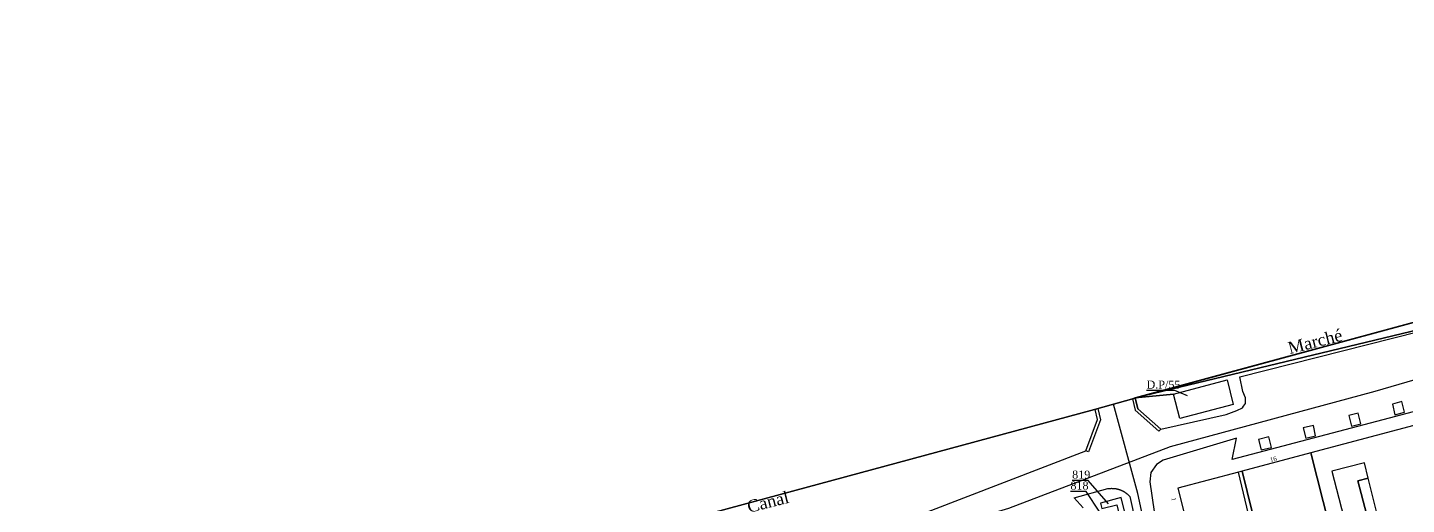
# Model space of a CAD drawing. Extents: x 351895 to 352714, y 545172 to 545744.
# Drawn here: x 351895.4 to 352239.9, y 545612 to 545731.1 of the extents above; entities that cross this region are included whole.
import ezdxf

# ---------------------------------------------------------------- set-up
doc = ezdxf.new("R2010")
doc.units = 0
doc.linetypes.add('CONTINU', pattern=[0])
for name, color, linetype in [('1LIEUDIT', 7, 'CONTINU'), ('1PARCELLE', 7, 'CONTINU'), ('1SECTION', 7, 'CONTINU'), ('1SUBDSECT', 7, 'CONTINU'), ('1TRONFLUV', 7, 'CONTINU'), ('1ZONCOMM', 7, 'CONTINU'), ('3BATIDUR', 7, 'CONTINU'), ('3BATILEGER', 7, 'CONTINU'), ('3DPTEX', 7, 'CONTINU'), ('3FLECHEPAR', 7, 'CONTINU'), ('3NUMVOIE', 7, 'CONTINU'), ('3PARCELLETEX', 7, 'CONTINU'), ('3PONT', 7, 'CONTINU'), ('3SENTIER', 7, 'CONTINU'), ('3TOPOLINE', 7, 'CONTINU'), ('3TRONFLUVTEX', 7, 'CONTINU')]:
    doc.layers.add(name, color=color, linetype=linetype)
doc.styles.get("Standard").update_dxf_attribs({"font": 'Times New Roman'})

msp = doc.modelspace()

# ---------------------------------------------------------------- linework, layer by layer
at = {"layer": '1LIEUDIT'}
msp.add_lwpolyline([(352285.77, 545669.4), (352171.76, 545638.49), (352161.97, 545635.68), (351994.74, 545590.45), (351985.93, 545588), (351985.93, 545588), (351895.39, 545563.26), (351960.09, 545514.8), (352054.6, 545380.46), (352132.6, 545223.34), (352133.59, 545220.37), (352149.78, 545172.12), (352158.69, 545174.68), (352167.6, 545176.45), (352271.47, 545200.33)], dxfattribs=at)
at = {"layer": '1PARCELLE'}
for points in [[(352216.02, 545624.88), (352226.85, 545582.16), (352227.23, 545580.66), (352228.8, 545574.5), (352230.72, 545566.99), (352230.77, 545566.8), (352232.62, 545559.57), (352232.94, 545558.31), (352233.08, 545557.78), (352236.08, 545546.26), (352238.39, 545537.4), (352276.22, 545547.11), (352272.51, 545561.81), (352271.29, 545566.66), (352269.05, 545575.54), (352268.89, 545576.17), (352268.12, 545579.22), (352266.46, 545585.82), (352264.86, 545592.18), (352262.45, 545601.73), (352257.44, 545621.31), (352253.96, 545634.93), (352216.02, 545624.88)], [(352198.87, 545620.32), (352206.19, 545590.49), (352207.52, 545585.1), (352209.95, 545575.96), (352224.09, 545579.81), (352227.23, 545580.66), (352226.85, 545582.16), (352216.02, 545624.88), (352198.87, 545620.32)], [(352190.15, 545586.53), (352205.12, 545590.23), (352206.19, 545590.49), (352198.87, 545620.32), (352197.9, 545620.06), (352182.74, 545616.02), (352190.15, 545586.53)], [(352163.79, 545610.95), (352167.57, 545611.88), (352173.75, 545585.52), (352175.43, 545585.92), (352168.64, 545613.68), (352163.42, 545612.3), (352163.79, 545610.95)]]:
    msp.add_lwpolyline(points, close=True, dxfattribs=at)
at = {"layer": '1SECTION'}
msp.add_lwpolyline([(352271.47, 545200.33), (352167.6, 545176.45), (352158.69, 545174.68), (352149.78, 545172.12), (352133.59, 545220.37), (352132.6, 545223.34), (352054.6, 545380.46), (351960.09, 545514.8), (351895.39, 545563.26), (351985.93, 545588), (351985.93, 545588), (351994.74, 545590.45), (352161.97, 545635.68), (352171.76, 545638.49), (352285.77, 545669.4)], dxfattribs=at)
at = {"layer": '1SUBDSECT'}
msp.add_lwpolyline([(352271.47, 545200.33), (352167.6, 545176.45), (352158.69, 545174.68), (352149.78, 545172.12), (352133.59, 545220.37), (352132.6, 545223.34), (352054.6, 545380.46), (351960.09, 545514.8), (351895.39, 545563.26), (351985.93, 545588), (351985.93, 545588), (351994.74, 545590.45), (352161.97, 545635.68), (352171.76, 545638.49), (352285.77, 545669.4)], dxfattribs=at)
at = {"layer": '1TRONFLUV'}
for points in [[(352285.77, 545669.4), (352172.12, 545638.59), (352172.12, 545638.59), (352263.11, 545660.5)], [(352263.11, 545660.5), (352172.12, 545638.59), (352181.72, 545639.56), (352195.1, 545643.16), (352196.59, 545636.93), (352183.29, 545633.46), (352181.72, 545639.56), (352172.12, 545638.59), (352172.75, 545635.91), (352178.53, 545630.79), (352194.86, 545634.42), (352197.55, 545635.42), (352198.92, 545636.09), (352199.22, 545636.52), (352199.72, 545637.22), (352199.66, 545638.65), (352199.05, 545640.2), (352198.27, 545643.87), (352255.8, 545658.41)]]:
    msp.add_lwpolyline(points, dxfattribs=at)
msp.add_lwpolyline([(352005.03, 545593.23), (352007.34, 545584.9), (352008.27, 545585.16), (352009.06, 545582.17), (352014.9, 545582.98), (352080.7, 545596.98), (352099.88, 545602.33), (352159.83, 545625.35), (352162.72, 545633.18), (352162.16, 545635.74), (352161.97, 545635.68), (352005.03, 545593.23)], close=True, dxfattribs=at)
at = {"layer": '1ZONCOMM'}
for points in [[(352563.19, 545731.13), (352524.6, 545720.03), (352450.15, 545701.45), (352420.3, 545692.61), (352347.69, 545671.52), (352279.35, 545654.05), (352231.96, 545640.2), (352180.87, 545626.41), (352140.48, 545611), (352090.43, 545595.89), (352039.19, 545585.06), (352005.88, 545577.83), (351993.95, 545575.51)], [(352277.59, 545178), (352271.47, 545200.33), (352266.76, 545216.98), (352250.94, 545278.65), (352237.38, 545330.92), (352220.22, 545398.08), (352203.94, 545465.25), (352194.02, 545514.85), (352190.88, 545530.58), (352172.77, 545614.71), (352166.71, 545637.04)]]:
    msp.add_lwpolyline(points, dxfattribs=at)
at = {"layer": '3BATIDUR'}
for points in [[(352236.39, 545637.03), (352237.03, 545634.35), (352239.42, 545635.07), (352238.75, 545637.69), (352236.39, 545637.03)], [(352225.46, 545634.17), (352226.19, 545631.52), (352228.47, 545632.1), (352227.84, 545634.78), (352225.46, 545634.17)], [(352214.11, 545631.15), (352214.73, 545628.52), (352217.2, 545629.16), (352216.65, 545631.7), (352214.11, 545631.15)], [(352202.95, 545628.18), (352203.61, 545625.61), (352206.18, 545626.22), (352205.55, 545628.9), (352202.95, 545628.18)], [(352197.9, 545620.06), (352182.74, 545616.02), (352190.15, 545586.53), (352205.12, 545590.23), (352201.72, 545604.32), (352197.9, 545620.06)], [(352230.33, 545618.58), (352229.41, 545622.38), (352221.22, 545620.27), (352225.39, 545604.2), (352233.47, 545606.27), (352232.41, 545610.24), (352229.94, 545609.6), (352227.76, 545617.92), (352230.33, 545618.58)]]:
    msp.add_lwpolyline(points, close=True, dxfattribs=at)
at = {"layer": '3BATILEGER'}
msp.add_lwpolyline([(352230.33, 545618.58), (352227.76, 545617.92), (352229.94, 545609.6), (352232.41, 545610.24), (352230.33, 545618.58)], close=True, dxfattribs=at)
at = {"layer": '3FLECHEPAR'}
for points in [[(352185.23, 545639.15), (352182.03, 545640.43), (352174.96, 545640.43)], [(352165.44, 545612.1), (352160.35, 545617.94), (352156.37, 545617.94)], [(352163.31, 545610.02), (352159.91, 545615.2), (352155.94, 545615.2)]]:
    msp.add_lwpolyline(points, dxfattribs=at)
at = {"layer": '3PONT'}
for points in [[(352172.12, 545638.59), (352171.45, 545638.4), (352172.12, 545635.54), (352178.07, 545630.27), (352178.53, 545630.79), (352172.75, 545635.91), (352172.12, 545638.59)], [(352160.47, 545625.13), (352159.83, 545625.35), (352162.72, 545633.18), (352162.16, 545635.74), (352162.83, 545635.93), (352163.44, 545633.15), (352160.47, 545625.13)]]:
    msp.add_lwpolyline(points, close=True, dxfattribs=at)
at = {"layer": '3SENTIER'}
for points in [[(352315.2, 545553.49), (352308.86, 545577.59), (352291.26, 545647.34), (352290.1, 545650.04), (352287.86, 545651.53), (352285.09, 545651.69), (352280.04, 545650.44), (352277.6, 545644.65), (352196.39, 545623.25), (352197.41, 545628.52), (352179.09, 545623.08), (352177.46, 545621.99), (352176.07, 545619.98), (352175.79, 545617.64), (352178.46, 545599.37), (352194.51, 545524.73), (352195.46, 545522.03), (352197.57, 545520.46), (352199.81, 545520.16)], [(352170.77, 545614.01), (352176.64, 545587.54), (352177.94, 545577.65), (352190.24, 545519.86), (352189.68, 545517.4), (352187.08, 545515.49), (352168.81, 545510.43), (352137.07, 545502.99)]]:
    msp.add_lwpolyline(points, dxfattribs=at)
at = {"layer": '3TOPOLINE'}
for points in [[(352156.9, 545613.6), (352165.29, 545615.94)], [(352165.29, 545615.94), (352165.39, 545615.95), (352165.5, 545615.97), (352165.6, 545615.98), (352165.71, 545615.99), (352165.81, 545616), (352165.92, 545616.01), (352166.03, 545616.01), (352166.13, 545616.01), (352166.24, 545616.02), (352166.34, 545616.01), (352166.45, 545616.01), (352166.56, 545616.01), (352166.66, 545616), (352166.77, 545615.99), (352166.87, 545615.98), (352166.98, 545615.97), (352167.09, 545615.96), (352167.19, 545615.94), (352167.3, 545615.93), (352167.4, 545615.91), (352167.5, 545615.89), (352167.61, 545615.86), (352167.71, 545615.84), (352167.81, 545615.81), (352167.92, 545615.78), (352168.02, 545615.75), (352168.12, 545615.72), (352168.22, 545615.69), (352168.32, 545615.65), (352168.42, 545615.62), (352168.52, 545615.58), (352168.62, 545615.54), (352168.72, 545615.5), (352168.81, 545615.45), (352168.91, 545615.41), (352169, 545615.36), (352169.1, 545615.31), (352169.19, 545615.26), (352169.28, 545615.21), (352169.38, 545615.15), (352169.47, 545615.1), (352169.56, 545615.04), (352169.65, 545614.98), (352169.73, 545614.92), (352169.82, 545614.86), (352169.91, 545614.8), (352169.99, 545614.74), (352170.07, 545614.67), (352170.16, 545614.6), (352170.24, 545614.53), (352170.32, 545614.46), (352170.4, 545614.39), (352170.47, 545614.32), (352170.55, 545614.24), (352170.62, 545614.17), (352170.7, 545614.09), (352170.77, 545614.01)], [(352159.15, 545611.11), (352156.9, 545613.6)]]:
    msp.add_lwpolyline(points, dxfattribs=at)

# ---------------------------------------------------------------- texts
at = {"layer": '3DPTEX'}
msp.add_text('D.P/55', height=2, dxfattribs=at).set_placement((352174.96, 545640.93))
at = {"layer": '3NUMVOIE'}
for s, rotation, p in [('16', 14.7, (352205.96, 545622.57)), ('1', 284.7, (352181.14, 545613.54))]:
    msp.add_text(s, height=1.1, rotation=rotation, dxfattribs=at).set_placement(p)
at = {"layer": '3PARCELLETEX'}
for s, p in [('819', (352156.37, 545618.44)), ('818', (352155.94, 545615.7))]:
    msp.add_text(s, height=2, dxfattribs=at).set_placement(p)
at = {"layer": '3TRONFLUVTEX'}
for s, rotation, p in [('Marché', 14.3, (352210.74, 545649.54)), ('Canal', 14.1, (352075.62, 545609.87))]:
    msp.add_text(s, height=3, rotation=rotation, dxfattribs=at).set_placement(p)

doc.saveas('drawing.dxf')
